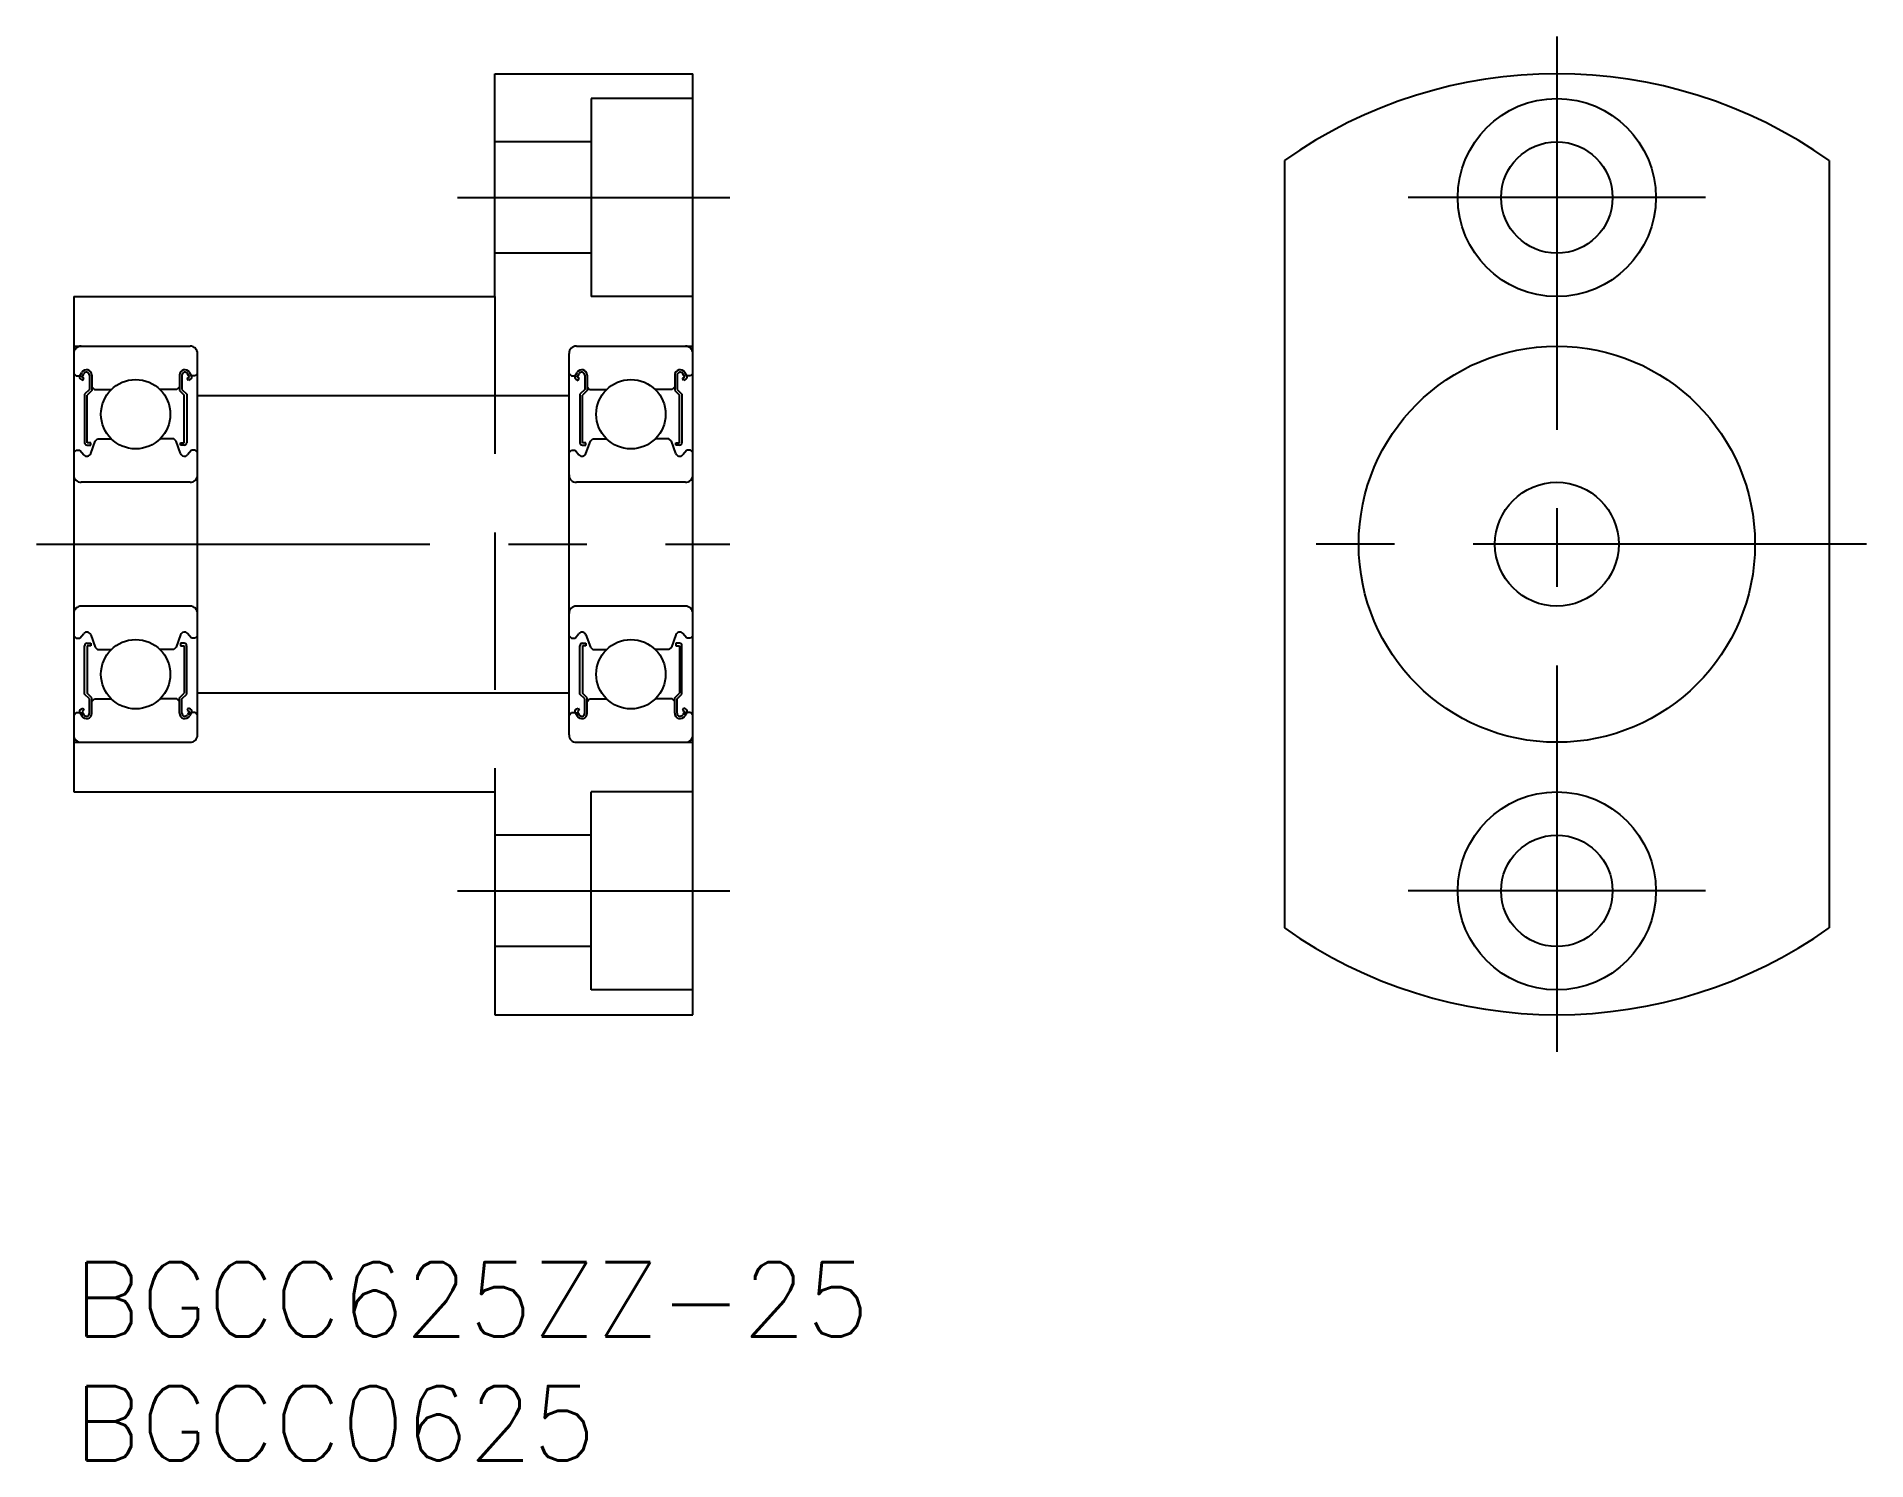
# Model space of a CAD drawing. Extents: x -1.5 to 72.4, y -8 to 49.5.
import ezdxf

# ---------------------------------------------------------------- set-up
doc = ezdxf.new("R2010")
doc.units = 0
doc.header["$LTSCALE"] = 0.5
doc.linetypes.add('CENTER', pattern=[50.8, 31.75, -6.35, 6.35, -6.35])
doc.linetypes.add('DASHED', pattern=[19.05, 12.7, -6.35])
for name, color, linetype in [('MSM_CENTER', 1, 'CENTER'), ('MSM_CONTINUOUS', 7, 'CONTINUOUS'), ('MSM_DASHED', 4, 'DASHED'), ('MSM_PART_NUMBER', 7, 'CONTINUOUS')]:
    doc.layers.add(name, color=color, linetype=linetype)
doc.styles.get("Standard").update_dxf_attribs({"font": 'txt.shx', "height": 3, "bigfont": 'bigfont.shx'})

msp = doc.modelspace()

# ---------------------------------------------------------------- linework, layer by layer
at = {"layer": 'MSM_CENTER'}
for p, q in [((59.889, 49.5), (59.889, 8.5)), ((15.5, 43), (26.5, 43)), ((65.889, 43), (53.889, 43)), ((-1.5, 29), (26.5, 29)), ((72.389, 29), (47.389, 29)), ((15.5, 15), (26.5, 15)), ((65.889, 15), (53.889, 15))]:
    msp.add_line(p, q, dxfattribs=at)
at = {"layer": 'MSM_CONTINUOUS'}
for p, q in [((17, 48), (25, 48)), ((17, 39), (17, 48)), ((25, 10), (25, 48)), ((25, 47), (20.9, 47)), ((20.9, 47), (20.9, 39)), ((20.9, 45.25), (17, 45.25)), ((48.889, 44.492), (48.889, 13.508)), ((70.889, 44.492), (70.889, 13.508)), ((20.9, 40.75), (17, 40.75)), ((0, 39), (0, 19)), ((0, 39), (17, 39)), ((25, 39), (20.9, 39)), ((0, 37), (4.7, 37)), ((20.3, 37), (25, 37)), ((5, 21.3), (5, 36.7)), ((20, 21.3), (20, 36.7)), ((0, 35.9), (0.1, 35.8)), ((0.1, 35.8), (0.244, 35.8)), ((0.244, 35.8), (0.324, 35.935)), ((0.28, 35.666), (0.365, 35.618)), ((0.329, 35.751), (0.409, 35.886)), ((0.414, 35.702), (0.329, 35.751)), ((0.365, 35.618), (0.414, 35.702)), ((0.636, 35.825), (0.636, 35.25)), ((0.733, 35.825), (0.733, 35.209)), ((4.267, 35.825), (4.267, 35.209)), ((4.364, 35.825), (4.364, 35.25)), ((4.586, 35.702), (4.671, 35.751)), ((4.635, 35.618), (4.586, 35.702)), ((4.671, 35.751), (4.591, 35.886)), ((4.72, 35.666), (4.635, 35.618)), ((4.756, 35.8), (4.676, 35.935)), ((4.9, 35.8), (4.756, 35.8)), ((5, 35.9), (4.9, 35.8)), ((20, 35.9), (20.1, 35.8)), ((20.1, 35.8), (20.244, 35.8)), ((20.244, 35.8), (20.324, 35.935)), ((20.28, 35.666), (20.365, 35.618)), ((20.329, 35.751), (20.409, 35.886)), ((20.414, 35.702), (20.329, 35.751)), ((20.365, 35.618), (20.414, 35.702)), ((20.636, 35.825), (20.636, 35.25)), ((20.733, 35.825), (20.733, 35.209)), ((24.267, 35.825), (24.267, 35.209)), ((24.364, 35.825), (24.364, 35.25)), ((24.586, 35.702), (24.671, 35.751)), ((24.635, 35.618), (24.586, 35.702)), ((24.671, 35.751), (24.591, 35.886)), ((24.72, 35.666), (24.635, 35.618)), ((24.756, 35.8), (24.676, 35.935)), ((24.9, 35.8), (24.756, 35.8)), ((25, 35.9), (24.9, 35.8)), ((0.636, 35.25), (0.44, 35.054)), ((0.44, 35.054), (0.44, 33.098)), ((0.733, 35.209), (0.538, 35.014)), ((0.538, 33.098), (0.538, 35.014)), ((0.733, 35.35), (0.833, 35.25)), ((0.833, 35.25), (1.52, 35.25)), ((4.167, 35.25), (3.48, 35.25)), ((4.267, 35.35), (4.167, 35.25)), ((4.267, 35.209), (4.462, 35.014)), ((4.364, 35.25), (4.56, 35.054)), ((4.462, 33.098), (4.462, 35.014)), ((4.56, 35.054), (4.56, 33.098)), ((5, 35), (20, 35)), ((20.636, 35.25), (20.44, 35.054)), ((20.44, 35.054), (20.44, 33.098)), ((20.733, 35.209), (20.538, 35.014)), ((20.538, 33.098), (20.538, 35.014)), ((20.733, 35.35), (20.833, 35.25)), ((20.833, 35.25), (21.52, 35.25)), ((24.167, 35.25), (23.48, 35.25)), ((24.267, 35.35), (24.167, 35.25)), ((24.267, 35.209), (24.462, 35.014)), ((24.364, 35.25), (24.56, 35.054)), ((24.462, 33.098), (24.462, 35.014)), ((24.56, 35.054), (24.56, 33.098)), ((0, 32.7), (0.1, 32.8)), ((0.1, 32.8), (0.244, 32.8)), ((0.244, 32.8), (0.402, 32.608)), ((0.684, 33.098), (0.538, 33.098)), ((0.538, 33), (0.684, 33)), ((0.684, 32.665), (0.863, 33.156)), ((0.684, 33), (0.684, 33.098)), ((0.863, 33.156), (0.963, 33.25)), ((0.963, 33.25), (1.52, 33.25)), ((4.037, 33.25), (3.48, 33.25)), ((4.137, 33.156), (4.037, 33.25)), ((4.316, 32.665), (4.137, 33.156)), ((4.316, 33), (4.316, 33.098)), ((4.316, 33.098), (4.462, 33.098)), ((4.462, 33), (4.316, 33)), ((4.756, 32.8), (4.598, 32.608)), ((4.9, 32.8), (4.756, 32.8)), ((5, 32.7), (4.9, 32.8)), ((20, 32.7), (20.1, 32.8)), ((20.1, 32.8), (20.244, 32.8)), ((20.244, 32.8), (20.402, 32.608)), ((20.684, 33.098), (20.538, 33.098)), ((20.538, 33), (20.684, 33)), ((20.684, 32.665), (20.863, 33.156)), ((20.684, 33), (20.684, 33.098)), ((20.863, 33.156), (20.963, 33.25)), ((20.963, 33.25), (21.52, 33.25)), ((24.037, 33.25), (23.48, 33.25)), ((24.137, 33.156), (24.037, 33.25)), ((24.316, 32.665), (24.137, 33.156)), ((24.316, 33), (24.316, 33.098)), ((24.316, 33.098), (24.462, 33.098)), ((24.462, 33), (24.316, 33)), ((24.756, 32.8), (24.598, 32.608)), ((24.9, 32.8), (24.756, 32.8)), ((25, 32.7), (24.9, 32.8)), ((4.7, 31.5), (0.3, 31.5)), ((24.7, 31.5), (20.3, 31.5)), ((4.7, 26.5), (0.3, 26.5)), ((24.7, 26.5), (20.3, 26.5)), ((0, 25.3), (0.1, 25.2)), ((0.1, 25.2), (0.244, 25.2)), ((0.244, 25.2), (0.402, 25.392)), ((0.684, 25.335), (0.863, 24.844)), ((4.316, 25.335), (4.137, 24.844)), ((4.756, 25.2), (4.598, 25.392)), ((4.9, 25.2), (4.756, 25.2)), ((5, 25.3), (4.9, 25.2)), ((20, 25.3), (20.1, 25.2)), ((20.1, 25.2), (20.244, 25.2)), ((20.244, 25.2), (20.402, 25.392)), ((20.684, 25.335), (20.863, 24.844)), ((24.316, 25.335), (24.137, 24.844)), ((24.756, 25.2), (24.598, 25.392)), ((24.9, 25.2), (24.756, 25.2)), ((25, 25.3), (24.9, 25.2)), ((0.44, 22.946), (0.44, 24.902)), ((0.538, 25), (0.684, 25)), ((0.538, 24.902), (0.538, 22.986)), ((0.684, 24.902), (0.538, 24.902)), ((0.684, 25), (0.684, 24.902)), ((0.863, 24.844), (0.963, 24.75)), ((0.963, 24.75), (1.52, 24.75)), ((4.037, 24.75), (3.48, 24.75)), ((4.137, 24.844), (4.037, 24.75)), ((4.316, 25), (4.316, 24.902)), ((4.462, 25), (4.316, 25)), ((4.316, 24.902), (4.462, 24.902)), ((4.462, 24.902), (4.462, 22.986)), ((4.56, 22.946), (4.56, 24.902)), ((20.44, 22.946), (20.44, 24.902)), ((20.538, 25), (20.684, 25)), ((20.684, 24.902), (20.538, 24.902)), ((20.538, 24.902), (20.538, 22.986)), ((20.684, 25), (20.684, 24.902)), ((20.863, 24.844), (20.963, 24.75)), ((20.963, 24.75), (21.52, 24.75)), ((24.037, 24.75), (23.48, 24.75)), ((24.137, 24.844), (24.037, 24.75)), ((24.316, 25), (24.316, 24.902)), ((24.462, 25), (24.316, 25)), ((24.316, 24.902), (24.462, 24.902)), ((24.462, 24.902), (24.462, 22.986)), ((24.56, 22.946), (24.56, 24.902)), ((0.636, 22.75), (0.44, 22.946)), ((0.733, 22.79), (0.538, 22.986)), ((4.267, 22.79), (4.462, 22.986)), ((4.364, 22.75), (4.56, 22.946)), ((5, 23), (20, 23)), ((20.636, 22.75), (20.44, 22.946)), ((20.733, 22.79), (20.538, 22.986)), ((24.267, 22.79), (24.462, 22.986)), ((24.364, 22.75), (24.56, 22.946)), ((0, 22.1), (0.1, 22.2)), ((0.1, 22.2), (0.244, 22.2)), ((0.244, 22.2), (0.324, 22.065)), ((0.28, 22.334), (0.365, 22.382)), ((0.414, 22.298), (0.329, 22.249)), ((0.329, 22.249), (0.409, 22.114)), ((0.365, 22.382), (0.414, 22.298)), ((0.636, 22.175), (0.636, 22.75)), ((0.733, 22.175), (0.733, 22.79)), ((0.733, 22.65), (0.833, 22.75)), ((0.833, 22.75), (1.52, 22.75)), ((4.167, 22.75), (3.48, 22.75)), ((4.267, 22.65), (4.167, 22.75)), ((4.267, 22.175), (4.267, 22.79)), ((4.364, 22.175), (4.364, 22.75)), ((4.635, 22.382), (4.586, 22.298)), ((4.586, 22.298), (4.671, 22.249)), ((4.671, 22.249), (4.591, 22.114)), ((4.72, 22.334), (4.635, 22.382)), ((4.756, 22.2), (4.676, 22.065)), ((4.9, 22.2), (4.756, 22.2)), ((5, 22.1), (4.9, 22.2)), ((20, 22.1), (20.1, 22.2)), ((20.1, 22.2), (20.244, 22.2)), ((20.244, 22.2), (20.324, 22.065)), ((20.28, 22.334), (20.365, 22.382)), ((20.414, 22.298), (20.329, 22.249)), ((20.329, 22.249), (20.409, 22.114)), ((20.365, 22.382), (20.414, 22.298)), ((20.636, 22.175), (20.636, 22.75)), ((20.733, 22.175), (20.733, 22.79)), ((20.733, 22.65), (20.833, 22.75)), ((20.833, 22.75), (21.52, 22.75)), ((24.167, 22.75), (23.48, 22.75)), ((24.267, 22.65), (24.167, 22.75)), ((24.267, 22.175), (24.267, 22.79)), ((24.364, 22.175), (24.364, 22.75)), ((24.635, 22.382), (24.586, 22.298)), ((24.586, 22.298), (24.671, 22.249)), ((24.671, 22.249), (24.591, 22.114)), ((24.72, 22.334), (24.635, 22.382)), ((24.756, 22.2), (24.676, 22.065)), ((24.9, 22.2), (24.756, 22.2)), ((25, 22.1), (24.9, 22.2)), ((0, 21), (4.7, 21)), ((20.3, 21), (25, 21)), ((0, 19), (17, 19)), ((17, 19), (17, 10)), ((25, 19), (20.9, 19)), ((20.9, 11), (20.9, 19)), ((20.9, 17.25), (17, 17.25)), ((20.9, 12.75), (17, 12.75)), ((25, 11), (20.9, 11)), ((17, 10), (25, 10))]:
    msp.add_line(p, q, dxfattribs=at)
for centre, radius in [((59.889, 43), 4), ((59.889, 43), 2.25), ((59.889, 29), 8), ((2.5, 34.25), 1.4), ((22.5, 34.25), 1.4), ((59.889, 29), 2.5), ((2.5, 23.75), 1.4), ((22.5, 23.75), 1.4), ((59.889, 15), 4), ((59.889, 15), 2.25)]:
    msp.add_circle(centre, radius, dxfattribs=at)
for centre, radius, start, end in [((59.889, 29), 19, 54.62346, 125.37654), ((0.3, 36.7), 0.3, 90, 180), ((4.7, 36.7), 0.3, 0, 90), ((20.3, 36.7), 0.3, 90, 180), ((24.7, 36.7), 0.3, 0, 90), ((0.329, 35.751), 0.0978, 150.01376, 239.99626), ((0.514, 35.825), 0.219, 0, 150.00027), ((0.514, 35.825), 0.121, 0, 150.00005), ((4.486, 35.825), 0.219, 29.99973, 180), ((4.486, 35.825), 0.121, 29.99995, 180), ((4.671, 35.751), 0.0978, 300.00374, 29.98624), ((20.329, 35.751), 0.0978, 150.01376, 239.99626), ((20.514, 35.825), 0.219, 0, 150.00027), ((20.514, 35.825), 0.121, 0, 150.00005), ((24.486, 35.825), 0.219, 29.99973, 180), ((24.486, 35.825), 0.121, 29.99995, 180), ((24.671, 35.751), 0.0978, 300.00374, 29.98624), ((0.527, 32.713), 0.164, 220.00009, 343.15288), ((0.538, 33.098), 0.0978, 180.00005, 270.00003), ((4.473, 32.713), 0.164, 196.84712, 319.99991), ((4.462, 33.098), 0.0978, 269.99997, 359.99995), ((20.527, 32.713), 0.164, 220.00009, 343.15288), ((20.538, 33.098), 0.0978, 180.00005, 270.00003), ((24.473, 32.713), 0.164, 196.84712, 319.99991), ((24.462, 33.098), 0.0978, 269.99997, 359.99995), ((0.3, 31.8), 0.3, 180, 270), ((4.7, 31.8), 0.3, 270, 0), ((20.3, 31.8), 0.3, 180, 270), ((24.7, 31.8), 0.3, 270, 0), ((0.3, 26.2), 0.3, 90, 180), ((4.7, 26.2), 0.3, 0, 90), ((20.3, 26.2), 0.3, 90, 180), ((24.7, 26.2), 0.3, 0, 90), ((0.527, 25.287), 0.164, 16.84712, 139.99991), ((4.473, 25.287), 0.164, 40.00009, 163.15288), ((20.527, 25.287), 0.164, 16.84712, 139.99991), ((24.473, 25.287), 0.164, 40.00009, 163.15288), ((0.538, 24.902), 0.0978, 89.99997, 179.99995), ((4.462, 24.902), 0.0978, 0.00005, 90.00003), ((20.538, 24.902), 0.0978, 89.99997, 179.99995), ((24.462, 24.902), 0.0978, 0.00005, 90.00003), ((0.329, 22.249), 0.0978, 120.00374, 209.98624), ((0.514, 22.175), 0.219, 209.99973, 0), ((0.514, 22.175), 0.121, 209.99995, 0), ((4.486, 22.175), 0.219, 180, 330.00027), ((4.486, 22.175), 0.121, 180, 330.00005), ((4.671, 22.249), 0.0978, 330.01376, 59.99626), ((20.329, 22.249), 0.0978, 120.00374, 209.98624), ((20.514, 22.175), 0.219, 209.99973, 0), ((20.514, 22.175), 0.121, 209.99995, 0), ((24.486, 22.175), 0.219, 180, 330.00027), ((24.486, 22.175), 0.121, 180, 330.00005), ((24.671, 22.249), 0.0978, 330.01376, 59.99626), ((0.3, 21.3), 0.3, 180, 270), ((4.7, 21.3), 0.3, 270, 0), ((20.3, 21.3), 0.3, 180, 270), ((24.7, 21.3), 0.3, 270, 0), ((59.889, 29), 19, 234.62346, 305.37654)]:
    msp.add_arc(centre, radius, start, end, dxfattribs=at)
at = {"layer": 'MSM_DASHED'}
msp.add_line((17, 39), (17, 19), dxfattribs=at)

# ---------------------------------------------------------------- texts
at = {"layer": 'MSM_PART_NUMBER'}
for s, p in [('BGCC625ZZ-25', (0, -3)), ('BGCC0625', (0, -8))]:
    msp.add_text(s, height=3, dxfattribs=at).set_placement(p)

doc.saveas('drawing.dxf')
